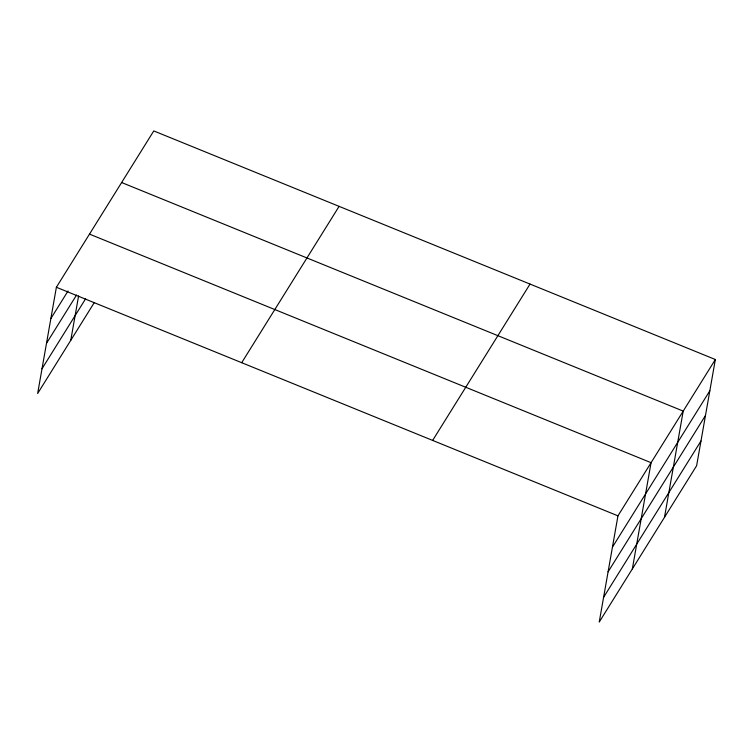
<?xml version="1.0" encoding="UTF-8"?>
<svg xmlns="http://www.w3.org/2000/svg" width="753" height="753" viewBox="0 0 753 753"><rect width="100%" height="100%" fill="white"/><g stroke="black" fill="none" stroke-linecap="round" stroke-linejoin="round"><path stroke-width="1.13" d="M715.35 359.51L617.959 515.843L599.228 622.072L696.619 465.731L715.35 359.51L153.772 130.928L56.381 287.269L37.65 393.49L94.247 302.64M70.763 340.337L78.594 295.92M632.341 568.91L651.072 462.69L89.494 234.117M664.485 517.32L683.206 411.1L121.638 182.527M50.865 318.547L68.034 290.987M46.507 343.283L76.552 295.044M42.008 368.763L85.635 298.743M241.704 362.701L339.095 206.36M432.636 440.42L530.027 284.079M612.443 547.13L709.834 390.788M608.076 571.856L705.476 415.515M603.586 597.336L700.977 440.994M56.381 287.269L617.959 515.843"/></g></svg>
